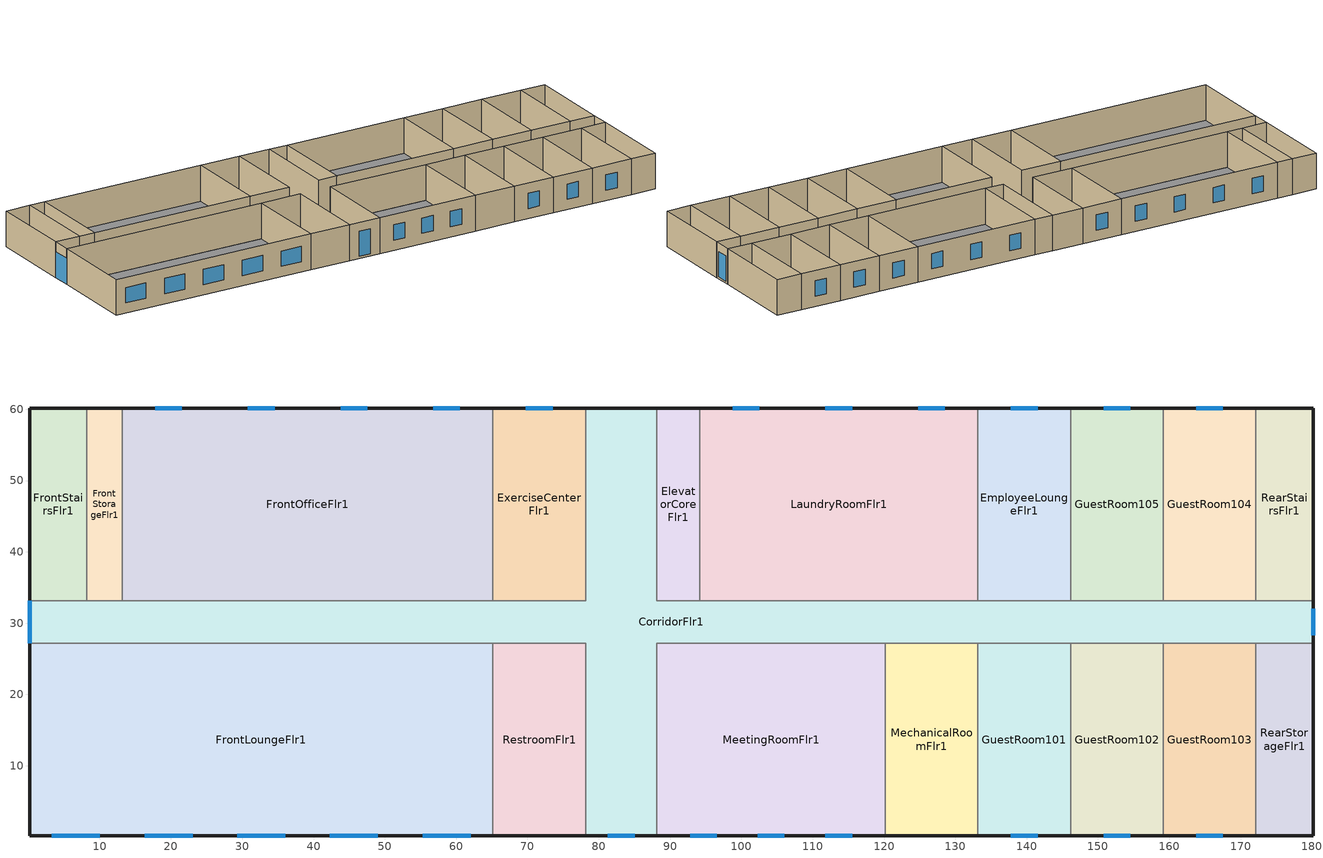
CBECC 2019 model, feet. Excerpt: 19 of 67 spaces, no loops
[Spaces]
CorridorFlr1
 floor outside (NACM_Ext.Conc Raised FLr): 88.16,60.16 88.16,33.16 180.16,33.16 180.16,27.16 88.16,27.16 88.16,0.16 78.16,0.16 78.16,27.16 0.16,27.16 0.16,33.16 78.16,33.16 78.16,60.16 z0
 wall outside (NACM_Mtl Framed Wall): 88.16,60.16 78.16,60.16 / 0.16,33.16 0.16,27.16 / 78.16,0.16 88.16,0.16 / 180.16,27.16 180.16,33.16 z0:11
 wall to RearStairsFlr1 (NACM_Interior Wall): 180.16,33.16 172.16,33.16 z0:11
 wall to ExerciseCenterFlr1 (NACM_Interior Wall): 78.16,60.16 78.16,33.16 65.16,33.16 z0:11
 wall to FrontOfficeFlr1 (NACM_Interior Wall): 65.16,33.16 13.16,33.16 z0:11
 wall to FrontStorageFlr1 (NACM_Interior Wall): 13.16,33.16 8.16,33.16 z0:11
 wall to FrontStairsFlr1 (NACM_Interior Wall): 8.16,33.16 0.16,33.16 z0:11
 wall to FrontLoungeFlr1 (NACM_Interior Wall): 0.16,27.16 65.16,27.16 z0:11
 wall to RestroomFlr1 (NACM_Interior Wall): 65.16,27.16 78.16,27.16 78.16,0.16 z0:11
 wall to MeetingRoomFlr1 (NACM_Interior Wall): 88.16,0.16 88.16,27.16 120.16,27.16 z0:11
 wall to MechanicalRoomFlr1 (NACM_Interior Wall): 120.16,27.16 133.16,27.16 z0:11
 wall to GuestRoom101 (NACM_Interior Wall): 133.16,27.16 146.16,27.16 z0:11
 wall to GuestRoom102 (NACM_Interior Wall): 146.16,27.16 159.16,27.16 z0:11
 wall to GuestRoom103 (NACM_Interior Wall): 159.16,27.16 172.16,27.16 z0:11
 wall to RearStorageFlr1 (NACM_Interior Wall): 172.16,27.16 180.16,27.16 z0:11
 wall to GuestRoom104 (NACM_Interior Wall): 172.16,33.16 159.16,33.16 z0:11
 wall to GuestRoom105 (NACM_Interior Wall): 159.16,33.16 146.16,33.16 z0:11
 wall to EmployeeLoungeFlr1 (NACM_Interior Wall): 146.16,33.16 133.16,33.16 z0:11
 wall to LaundryRoomFlr1 (NACM_Interior Wall): 133.16,33.16 94.16,33.16 z0:11
 wall to ElevatorCoreFlr1 (NACM_Interior Wall): 94.16,33.16 88.16,33.16 88.16,60.16 z0:11
 window (Window Non-res Fixed): 0.16,33.16 0.16,27.17 z0.01:7.99; 81.29,0.16 85.03,0.16 / 180.16,28.29 180.16,32.03 z0.63:8.37
RearStairsFlr1
 floor outside (NACM_Ext.Conc Raised FLr): 180.16,60.16 180.16,33.16 172.16,33.16 172.16,60.16 z0
 wall outside (NACM_Mtl Framed Wall): 180.16,33.16 180.16,60.16 172.16,60.16 z0:11
 wall to GuestRoom104 (NACM_Interior Wall): 172.16,60.16 172.16,33.16 z0:11
ExerciseCenterFlr1
 floor outside (NACM_Ext.Conc Raised FLr): 78.16,60.16 78.16,33.16 65.16,33.16 65.16,60.16 z0
 wall outside (NACM_Mtl Framed Wall): 78.16,60.16 65.16,60.16 z0:11
 wall to FrontOfficeFlr1 (NACM_Interior Wall): 65.16,60.16 65.16,33.16 z0:11
 window (Window Non-res Fixed): 73.53,60.16 69.79,60.16 z3.13:7.87
FrontOfficeFlr1
 floor outside (NACM_Ext.Conc Raised FLr): 65.16,60.16 65.16,33.16 13.16,33.16 13.16,60.16 z0
 wall outside (NACM_Mtl Framed Wall): 65.16,60.16 13.16,60.16 z0:11
 wall to FrontStorageFlr1 (NACM_Interior Wall): 13.16,60.16 13.16,33.16 z0:11
 window (Window Non-res Fixed): 60.53,60.16 56.79,60.16 / 47.53,60.16 43.79,60.16 / 34.53,60.16 30.79,60.16 / 21.53,60.16 17.79,60.16 z3.13:7.87
FrontStorageFlr1
 floor outside (NACM_Ext.Conc Raised FLr): 13.16,60.16 13.16,33.16 8.16,33.16 8.16,60.16 z0
 wall outside (NACM_Mtl Framed Wall): 13.16,60.16 8.16,60.16 z0:11
 wall to FrontStairsFlr1 (NACM_Interior Wall): 8.16,60.16 8.16,33.16 z0:11
FrontStairsFlr1
 floor outside (NACM_Ext.Conc Raised FLr): 8.16,60.16 8.16,33.16 0.16,33.16 0.16,60.16 z0
 wall outside (NACM_Mtl Framed Wall): 8.16,60.16 0.16,60.16 0.16,33.16 z0:11
FrontLoungeFlr1
 floor outside (NACM_Ext.Conc Raised FLr): 65.16,27.16 65.16,0.16 0.16,0.16 0.16,27.16 z0
 wall outside (NACM_Mtl Framed Wall): 0.16,27.16 0.16,0.16 65.16,0.16 z0:11
 wall to RestroomFlr1 (NACM_Interior Wall): 65.16,0.16 65.16,27.16 z0:11
 window (Window Non-res Fixed): 3.29,0.16 10.03,0.16 / 16.29,0.16 23.03,0.16 / 29.29,0.16 36.03,0.16 / 42.29,0.16 49.03,0.16 / 55.29,0.16 62.03,0.16 z3.13:7.87
RestroomFlr1
 floor outside (NACM_Ext.Conc Raised FLr): 78.16,27.16 78.16,0.16 65.16,0.16 65.16,27.16 z0
 wall outside (NACM_Mtl Framed Wall): 65.16,0.16 78.16,0.16 z0:11
MeetingRoomFlr1
 floor outside (NACM_Ext.Conc Raised FLr): 120.16,27.16 120.16,0.16 88.16,0.16 88.16,27.16 z0
 wall outside (NACM_Mtl Framed Wall): 88.16,0.16 120.16,0.16 z0:11
 wall to MechanicalRoomFlr1 (NACM_Interior Wall): 120.16,0.16 120.16,27.16 z0:11
 window (Window Non-res Fixed): 92.79,0.16 96.53,0.16 / 111.79,0.16 115.53,0.16 / 102.29,0.16 106.03,0.16 z3.13:7.87
MechanicalRoomFlr1
 floor outside (NACM_Ext.Conc Raised FLr): 133.16,27.16 133.16,0.16 120.16,0.16 120.16,27.16 z0
 wall outside (NACM_Mtl Framed Wall): 120.16,0.16 133.16,0.16 z0:11
 wall to GuestRoom101 (NACM_Interior Wall): 133.16,0.16 133.16,27.16 z0:11
GuestRoom101
 floor outside (NACM_Ext.Conc Raised FLr): 146.16,27.16 146.16,0.16 133.16,0.16 133.16,27.16 z0
 wall outside (NACM_Mtl Framed Wall): 133.16,0.16 146.16,0.16 z0:11
 wall to GuestRoom102 (NACM_Interior Wall): 146.16,0.16 146.16,27.16 z0:11
 window (Window Res Operable): 137.79,0.16 141.53,0.16 z3.13:7.87
GuestRoom102
 floor outside (NACM_Ext.Conc Raised FLr): 159.16,27.16 159.16,0.16 146.16,0.16 146.16,27.16 z0
 wall outside (NACM_Mtl Framed Wall): 146.16,0.16 159.16,0.16 z0:11
 wall to GuestRoom103 (NACM_Interior Wall): 159.16,0.16 159.16,27.16 z0:11
 window (Window Res Operable): 150.79,0.16 154.53,0.16 z3.13:7.87
GuestRoom103
 floor outside (NACM_Ext.Conc Raised FLr): 172.16,27.16 172.16,0.16 159.16,0.16 159.16,27.16 z0
 wall outside (NACM_Mtl Framed Wall): 159.16,0.16 172.16,0.16 z0:11
 wall to RearStorageFlr1 (NACM_Interior Wall): 172.16,0.16 172.16,27.16 z0:11
 window (Window Res Operable): 163.79,0.16 167.53,0.16 z3.13:7.87
RearStorageFlr1
 floor outside (NACM_Ext.Conc Raised FLr): 180.16,27.16 180.16,0.16 172.16,0.16 172.16,27.16 z0
 wall outside (NACM_Mtl Framed Wall): 172.16,0.16 180.16,0.16 180.16,27.16 z0:11
GuestRoom104
 floor outside (NACM_Ext.Conc Raised FLr): 172.16,60.16 172.16,33.16 159.16,33.16 159.16,60.16 z0
 wall outside (NACM_Mtl Framed Wall): 172.16,60.16 159.16,60.16 z0:11
 wall to GuestRoom105 (NACM_Interior Wall): 159.16,60.16 159.16,33.16 z0:11
 window (Window Res Operable): 167.53,60.16 163.79,60.16 z3.13:7.87
GuestRoom105
 floor outside (NACM_Ext.Conc Raised FLr): 159.16,60.16 159.16,33.16 146.16,33.16 146.16,60.16 z0
 wall outside (NACM_Mtl Framed Wall): 159.16,60.16 146.16,60.16 z0:11
 wall to EmployeeLoungeFlr1 (NACM_Interior Wall): 146.16,60.16 146.16,33.16 z0:11
 window (Window Res Operable): 154.53,60.16 150.79,60.16 z3.13:7.87
EmployeeLoungeFlr1
 floor outside (NACM_Ext.Conc Raised FLr): 146.16,60.16 146.16,33.16 133.16,33.16 133.16,60.16 z0
 wall outside (NACM_Mtl Framed Wall): 146.16,60.16 133.16,60.16 z0:11
 wall to LaundryRoomFlr1 (NACM_Interior Wall): 133.16,60.16 133.16,33.16 z0:11
 window (Window Non-res Fixed): 141.53,60.16 137.79,60.16 z3.13:7.87
LaundryRoomFlr1
 floor outside (NACM_Ext.Conc Raised FLr): 133.16,60.16 133.16,33.16 94.16,33.16 94.16,60.16 z0
 wall outside (NACM_Mtl Framed Wall): 133.16,60.16 94.16,60.16 z0:11
 wall to ElevatorCoreFlr1 (NACM_Interior Wall): 94.16,60.16 94.16,33.16 z0:11
 window (Window Non-res Fixed): 128.53,60.16 124.79,60.16 / 115.53,60.16 111.79,60.16 / 102.53,60.16 98.79,60.16 z3.13:7.87
ElevatorCoreFlr1
 floor outside (NACM_Ext.Conc Raised FLr): 94.16,60.16 94.16,33.16 88.16,33.16 88.16,60.16 z0
 wall outside (NACM_Mtl Framed Wall): 94.16,60.16 88.16,60.16 z0:11
[Proj]
070015-HotSml-Run03: Lat=33.92; Long=-118.4; Elevation=104.987; ZipCode=92262; CompType=NewComplete
[Bldg]
00700-HotelSmall_CecRef: TotStoryCnt=4; AboveGrdStoryCnt=4; HotelMotelGuestRmCnt=77
[Mat]
Name | CodeCat | CodeItem | FrmMat | FrmConfig | FrmDepth
NACM_Stucco 7/8in | Plastering Materials | Stucco - 7/8 in.
NACM_AGMtlWall_16inOC | Air | Air - Metal Wall Framing - 16 or 24 in. OC | Metal | Wall16inOC | 3_5In
NACM_Gypsum Board 1/2in | Bldg Board and Siding | Gypsum Board - 1/2 in.
NACM_Concrete-80lb/ft3 4in | Concrete | Concrete - 80 lb/ft3 - 4 in.
NACM_Carpet 3/4in | Finish Materials | Carpet - 3/4 in.
NACM_Gypsum Board 3/8in | Bldg Board and Siding | Gypsum Board - 3/8 in.
NACM_Wall Insulation_Polyurethane 0.75in | Insulation Board | Expanded Polyurethane - 3/4 in. R4.7
NACM_Metal Deck | Bldg Board and Siding | Metal Deck - 1/16 in.
NACM_Wall Insulation_EPS 2.44in | Insulation Board | Expanded Polystyrene - EPS - 2 7/16 in. R10
NACM_Wall Insulation_EPS 1.88in | Insulation Board | Expanded Polystyrene - EPS - 1 7/8 in. R8.0
[ConsAssm]
Name | CompatibleSurfType | ExtRoughness | MatRef[1] | MatRef[2] | MatRef[3] | MatRef[4] | MatRef[5]
NACM_Mtl Framed Wall | ExteriorWall | Rough | NACM_Stucco 7/8in | NACM_Wall Insulation_EPS 2.44in | NACM_AGMtlWall_16inOC | NACM_Gypsum Board 3/8in
NACM_Ext.Conc Raised FLr | ExteriorFloor |  | NACM_Metal Deck | NACM_Concrete-80lb/ft3 4in | NACM_Wall Insulation_EPS 1.88in | NACM_Wall Insulation_Polyurethane 0.75in | NACM_Carpet 3/4in
NACM_Interior Wall | InteriorWall |  | NACM_Gypsum Board 1/2in | NACM_Gypsum Board 1/2in
[FenCons] FenType=VerticalFenestration; AssmContext=Manufactured; CertificationMthd=NFRCRated
Name | FenProdType | SHGC | UFactor | VT
Window Non-res Fixed | FixedWindow | 0.2 | 0.25 | 0.47
Window Res Operable | OperableWindow | 0.18 | 0.42 | 0.35
[Story]
Building Story 1
[Spc] Story=Building Story 1
Name | ThrmlZnRef | Vol | SpcFuncDefaultsRef | OccSensorCtrl | CondgType | SpcFunc | SHWFluidSegRef | SecSide100PctControlled | ResDHWSysRef
CorridorFlr1 | CorridorFlr1 Thermal Zone | 17820.3 | Corridor/Stairwells/Support | 1
ElevatorCoreFlr1 | CorridorFlr1 Thermal Zone | 1782 |  |  | IndirectlyConditioned | Unoccupied-Exclude from Gross Floor Area
EmployeeLoungeFlr1 | EmployeeLoungeFlr1 Thermal Zone | 3861 | Corridor/Stairwells/Support | 1
ExerciseCenterFlr1 | ExerciseCenterFlr1 Thermal Zone | 3861 | Corridor/Stairwells/Support | 1
FrontLoungeFlr1 | FrontLoungeFlr1 Thermal Zone | 19306.4 | Hotel Function |  |  |  | SHWSupply-Nonres
FrontOfficeFlr1 | FrontOfficeFlr1 Thermal Zone | 15444 | Office |  |  |  | SHWSupply-Nonres | 1
FrontStairsFlr1 | FrontStairsFlr1 Thermal Zone | 2376 | Corridor/Stairwells/Support | 1
FrontStorageFlr1 | FrontStorageFlr1 Thermal Zone | 1485 | Corridor/Stairwells/Support | 1
GuestRoom101 | GuestRoom101 Thermal Zone | 3861.28 | Hotel Guest Room |  |  |  |  |  | GuestRm DHW Sys
GuestRoom102 | GuestRoom102 Thermal Zone | 3861.28 | Hotel Guest Room |  |  |  |  |  | GuestRm DHW Sys
GuestRoom103 | GuestRoom103 Thermal Zone | 3861.28 | Hotel Guest Room |  |  |  |  |  | GuestRm DHW Sys
GuestRoom104 | GuestRoom104 Thermal Zone | 3861 | Hotel Guest Room |  |  |  |  |  | GuestRm DHW Sys
GuestRoom105 | GuestRoom105 Thermal Zone | 3861 | Hotel Guest Room |  |  |  |  |  | GuestRm DHW Sys
LaundryRoomFlr1 | LaundryRoomFlr1 Thermal Zone | 11583 | Laundry |  |  |  | SHWSupply-Nonres | 1
MechanicalRoomFlr1 | MechanicalRoomFlr1 Thermal Zone | 3861.28 |  |  |  | Electrical, Mechanical, Telephone Rooms | SHWSupply-Nonres
MeetingRoomFlr1 | MeetingRoomFlr1 Thermal Zone | 9504.69 | Hotel Function |  |  |  | SHWSupply-Nonres
RearStairsFlr1 | RearStairsFlr1 Thermal Zone | 2376.58 | Corridor/Stairwells/Support | 1
RearStorageFlr1 | RearStorageFlr1 Thermal Zone | 2376.76 | Corridor/Stairwells/Support | 1
RestroomFlr1 | RestroomFlr1 Thermal Zone | 3861.28 | Corridor/Stairwells/Support | 1
[ThrmlZn] Type=Conditioned
Name | PriAirCondgSysRef[1] | VentCtrlMthd | VentSrc | OperableWinHaveInterlock
CorridorFlr1 Thermal Zone; EmployeeLoungeFlr1 Thermal Zone; ExerciseCenterFlr1 Thermal Zone; FrontOfficeFlr1 Thermal Zone; LaundryRoomFlr1 Thermal Zone; MechanicalRoomFlr1 Thermal Zone; FrontStairsFlr1 Thermal Zone; FrontStorageFlr1 Thermal Zone; RearStairsFlr1 Thermal Zone; RearStorageFlr1 Thermal Zone; RestroomFlr1 Thermal Zone | BaseAirSys5
FrontLoungeFlr1 Thermal Zone; MeetingRoomFlr1 Thermal Zone | BaseAirSys5 | CO2Sensors
GuestRoom101 Thermal Zone | GuestRoom101_FPFC |  | Forced | 1
GuestRoom102 Thermal Zone | GuestRoom102_FPFC |  | Forced | 1
GuestRoom103 Thermal Zone | GuestRoom103_FPFC |  | Forced | 1
GuestRoom104 Thermal Zone | GuestRoom104_FPFC |  | Forced | 1
GuestRoom105 Thermal Zone | GuestRoom105_FPFC |  | Forced | 1
[SpcFuncDefaults]
Name | SpcFunc | OccSchRef | IntLtgRegSchRef | RecptSchRef | HotWtrHtgSchRef | GasEqpSchRef | SHWFluidSegRef
Hotel Function | Hotel Function Area | Assembly Occupancy | Assembly Lights | Assembly Receptacle | Assembly ServiceHotWater
Hotel Guest Room | Hotel/Motel Guest Room | Residential LivingOccupancy | ResidentialLiving Lights | Residential LivingReceptacle | ResidentialLiving ServiceHotWater | ResidentialLiving GasEquip
Corridor/Stairwells/Support | Corridor Area | Assembly Occupancy | Assembly Lights | Assembly Receptacle |  |  | SHWSupply-Nonres
Office; Laundry | Office Area (Open plan office) | Assembly Occupancy | Assembly Lights | Assembly Receptacle | Assembly ServiceHotWater
[ResDHWSys]
GuestRm DHW Sys: CentralSys=1; SysStoryCnt=4; DHWSolarSysRef=DHW Solar System 1
[ResWtrHtr]
GuestRm WaterHeater: InpRating=157887; TankVol=158; StdbyLossFrac=0.009; ThrmlEff=0.8
[DHWSolarSys]
DHW Solar System 1: Manufacturer=SolAqua, Inc.; Brand=SHT; Model=2000H; Cnt=16; Az=180; Tilt=40
[Sch] Type=Fraction; EndMonth[1]=12; EndDay[1]=31
Name | SchWeekRef[1]
Assembly Occupancy | AssemblyOccupancyWk
ResidentialLiving ServiceHotWater | ResidentialLivingServiceHotWaterWk
Assembly Lights | AssemblyLightsWk
Assembly Receptacle | AssemblyReceptacleWk
Assembly ServiceHotWater | AssemblyServiceHotWaterWk
Residential LivingOccupancy | ResidentialLivingOccupancyWk
ResidentialLiving Lights | ResidentialLivingLightsWk
Residential LivingReceptacle | ResidentialLivingReceptacleWk
ResidentialLiving GasEquip | ResidentialLivingGasEquipWk
[SchWeek] Type=Fraction; SchDayClgDDRef=OnDay; SchDayHtgDDRef=OffDay
Name | SchDaySunRef | SchDayMonRef | SchDayTueRef | SchDayWedRef | SchDayThuRef | SchDayFriRef | SchDaySatRef | SchDayHolRef
AssemblyOccupancyWk | AssemblyOccupancySun | AssemblyOccupancyWD | AssemblyOccupancyWD | AssemblyOccupancyWD | AssemblyOccupancyWD | AssemblyOccupancyWD | AssemblyOccupancySat | AssemblyOccupancySun
ResidentialLivingServiceHotWaterWk | ResidentialLivingServiceHotWaterSun | ResidentialLivingServiceHotWaterWD | ResidentialLivingServiceHotWaterWD | ResidentialLivingServiceHotWaterWD | ResidentialLivingServiceHotWaterWD | ResidentialLivingServiceHotWaterWD | ResidentialLivingServiceHotWaterSat | ResidentialLivingServiceHotWaterSun
AssemblyLightsWk | AssemblyLightsSun | AssemblyLightsWD | AssemblyLightsWD | AssemblyLightsWD | AssemblyLightsWD | AssemblyLightsWD | AssemblyLightsSat | AssemblyLightsSun
AssemblyReceptacleWk | AssemblyReceptacleSun | AssemblyReceptacleWD | AssemblyReceptacleWD | AssemblyReceptacleWD | AssemblyReceptacleWD | AssemblyReceptacleWD | AssemblyReceptacleSat | AssemblyReceptacleSun
AssemblyServiceHotWaterWk | AssemblyServiceHotWaterSun | AssemblyServiceHotWaterWD | AssemblyServiceHotWaterWD | AssemblyServiceHotWaterWD | AssemblyServiceHotWaterWD | AssemblyServiceHotWaterWD | AssemblyServiceHotWaterSat | AssemblyServiceHotWaterSun
ResidentialLivingOccupancyWk | ResidentialLivingOccupancySun | ResidentialLivingOccupancyWD | ResidentialLivingOccupancyWD | ResidentialLivingOccupancyWD | ResidentialLivingOccupancyWD | ResidentialLivingOccupancyWD | ResidentialLivingOccupancySat | ResidentialLivingOccupancySun
ResidentialLivingLightsWk | ResidentialLivingLightsSun | ResidentialLivingLightsWD | ResidentialLivingLightsWD | ResidentialLivingLightsWD | ResidentialLivingLightsWD | ResidentialLivingLightsWD | ResidentialLivingLightsSat | ResidentialLivingLightsSun
ResidentialLivingReceptacleWk | ResidentialLivingReceptacleSun | ResidentialLivingReceptacleWD | ResidentialLivingReceptacleWD | ResidentialLivingReceptacleWD | ResidentialLivingReceptacleWD | ResidentialLivingReceptacleWD | ResidentialLivingReceptacleSat | ResidentialLivingReceptacleSun
ResidentialLivingGasEquipWk | ResidentialLivingGasEquipSun | ResidentialLivingGasEquipWD | ResidentialLivingGasEquipWD | ResidentialLivingGasEquipWD | ResidentialLivingGasEquipWD | ResidentialLivingGasEquipWD | ResidentialLivingGasEquipSat | ResidentialLivingGasEquipSun
[SchDay] Type=Fraction
Name | Hr
AssemblyOccupancySun | ( 0, 0, 0, 0, 0, 0, 0, 0, 0.1, 0.1, 0.1, 0.1, 0.1, 0.7, 0.7, 0.7, 0.7, 0.7, 0.7, 0.7, 0.7, 0.7, 0.2, 0 )
AssemblyOccupancyWD | ( 0, 0, 0, 0, 0, 0, 0, 0, 0.2, 0.2, 0.2, 0.8, 0.8, 0.8, 0.8, 0.8, 0.8, 0.8, 0.2, 0.2, 0.2, 0.2, 0.1, 0 )
AssemblyOccupancySat | ( 0, 0, 0, 0, 0, 0, 0, 0, 0.2, 0.2, 0.2, 0.6, 0.6, 0.6, 0.6, 0.6, 0.6, 0.6, 0.6, 0.6, 0.6, 0.8, 0.1, 0 )
OnDay | ( 1, 1, 1, 1, 1, 1, 1, 1, 1, 1, 1, 1, 1, 1, 1, 1, 1, 1, 1, 1, 1, 1, 1, 1 )
OffDay | ( 0, 0, 0, 0, 0, 0, 0, 0, 0, 0, 0, 0, 0, 0, 0, 0, 0, 0, 0, 0, 0, 0, 0, 0 )
ResidentialLivingServiceHotWaterSun; ResidentialLivingServiceHotWaterWD; ResidentialLivingServiceHotWaterSat | ( 0, 0, 0, 0.05, 0.05, 0.05, 0.8, 0.7, 0.5, 0.4, 0.25, 0.25, 0.25, 0.25, 0.5, 0.6, 0.7, 0.7, 0.4, 0.25, 0.2, 0.2, 0.05, 0.05 )
AssemblyLightsSun | ( 0.05, 0.05, 0.05, 0.05, 0.05, 0.05, 0.05, 0.3, 0.3, 0.3, 0.3, 0.3, 0.55, 0.55, 0.55, 0.55, 0.55, 0.55, 0.55, 0.55, 0.55, 0.55, 0.05, 0.05 )
AssemblyLightsWD | ( 0.05, 0.05, 0.05, 0.05, 0.05, 0.05, 0.35, 0.35, 0.35, 0.65, 0.65, 0.65, 0.65, 0.65, 0.65, 0.65, 0.65, 0.65, 0.65, 0.65, 0.65, 0.65, 0.25, 0.05 )
AssemblyLightsSat | ( 0.05, 0.05, 0.05, 0.05, 0.05, 0.05, 0.05, 0.3, 0.3, 0.4, 0.4, 0.4, 0.4, 0.4, 0.4, 0.4, 0.4, 0.4, 0.4, 0.4, 0.4, 0.4, 0.4, 0.05 )
AssemblyReceptacleSun | ( 0.05, 0.05, 0.05, 0.05, 0.05, 0.05, 0.05, 0.3, 0.3, 0.3, 0.3, 0.3, 0.65, 0.65, 0.65, 0.65, 0.65, 0.65, 0.65, 0.65, 0.65, 0.65, 0.05, 0.05 )
AssemblyReceptacleWD | ( 0.05, 0.05, 0.05, 0.05, 0.05, 0.05, 0.4, 0.4, 0.4, 0.75, 0.75, 0.75, 0.75, 0.75, 0.75, 0.75, 0.75, 0.75, 0.75, 0.75, 0.75, 0.75, 0.25, 0.05 )
AssemblyReceptacleSat | ( 0.05, 0.05, 0.05, 0.05, 0.05, 0.05, 0.05, 0.3, 0.3, 0.5, 0.5, 0.5, 0.5, 0.5, 0.5, 0.5, 0.5, 0.5, 0.5, 0.5, 0.5, 0.5, 0.5, 0.05 )
AssemblyServiceHotWaterSun | ( 0, 0, 0, 0, 0, 0, 0, 0, 0, 0.05, 0.05, 0.1, 0, 0, 0, 0, 0, 0, 0, 0.65, 0.3, 0, 0, 0 )
AssemblyServiceHotWaterWD | ( 0, 0, 0, 0, 0, 0, 0, 0, 0, 0.05, 0.05, 0.35, 0.05, 0.05, 0.05, 0.05, 0.05, 0, 0, 0, 0, 0, 0, 0 )
AssemblyServiceHotWaterSat | ( 0, 0, 0, 0, 0, 0, 0, 0, 0, 0.05, 0.05, 0.2, 0, 0, 0, 0, 0, 0, 0, 0.65, 0.3, 0, 0, 0 )
ResidentialLivingOccupancySun; ResidentialLivingOccupancyWD; ResidentialLivingOccupancySat | ( 0.9, 0.9, 0.9, 0.9, 0.9, 0.9, 0.7, 0.4, 0.4, 0.2, 0.2, 0.2, 0.2, 0.2, 0.2, 0.3, 0.5, 0.5, 0.5, 0.7, 0.7, 0.8, 0.9, 0.9 )
ResidentialLivingLightsSun; ResidentialLivingLightsWD; ResidentialLivingLightsSat; ResidentialLivingReceptacleSun; ResidentialLivingReceptacleWD; ResidentialLivingReceptacleSat | ( 0.1, 0.1, 0.1, 0.1, 0.1, 0.3, 0.45, 0.45, 0.45, 0.45, 0.3, 0.3, 0.3, 0.3, 0.3, 0.3, 0.3, 0.3, 0.6, 0.8, 0.9, 0.8, 0.6, 0.3 )
ResidentialLivingGasEquipSun; ResidentialLivingGasEquipWD; ResidentialLivingGasEquipSat | ( 0, 0, 0, 0, 0, 0, 0.5, 0.5, 0, 0, 0, 0.2, 0.2, 0, 0, 0, 0.5, 0.5, 0.5, 0, 0, 0, 0, 0 )
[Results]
End Use | Proposed Design Site (MWh) | Proposed Design Site (MBtu) | Proposed Design TDV (kBtu/ft²-yr) | Standard Design Site (MWh) | Standard Design Site (MBtu) | Standard Design TDV (kBtu/ft²-yr) | Compliance TDV Margin (kBtu/ft²-yr)
Space Heating | 0.0 | 117.1 | 5.75 | 0.0 | 98.1 | 4.83 | -0.92
Space Cooling | 107.8 | -- | 92.87 | 96.1 | -- | 85.31 | -7.56
Indoor Fans | 45.3 | -- | 32.49 | 33.7 | -- | 24.64 | -7.85
Heat Rejection | 0.4 | -- | 0.44 | -- | -- | -- | -0.44
Pumps & Misc. | 9.4 | -- | 6.52 | 0.0 | -- | 0.01 | -6.51
Domestic Hot Water | 0.4 | 481.2 | 21.18 | 1.2 | 568.7 | 25.49 | 4.31
Indoor Lighting | 20.7 | -- | 14.09 | 20.1 | -- | 13.74 | -0.35
Compliance Total | 184.0 | 598.3 | 173.34 | 151.1 | 666.8 | 154.02 | -19.32
Receptacle | 62.1 | -- | 41.80 | 62.1 | -- | 41.80 | --
Process | -- | -- | -- | -- | -- | -- | --
Other Ltg | 44.8 | -- | 30.06 | 44.8 | -- | 30.06 | --
Process Motors | -- | -- | -- | -- | -- | -- | --
Photovoltaics | -- | -- | -- | -- | -- | -- | --
Battery | -- | -- | -- | -- | -- | -- | --
TOTAL | 290.9 | 598.3 | 245.20 | 258.0 | 666.8 | 225.88 | -19.32
FAIL
